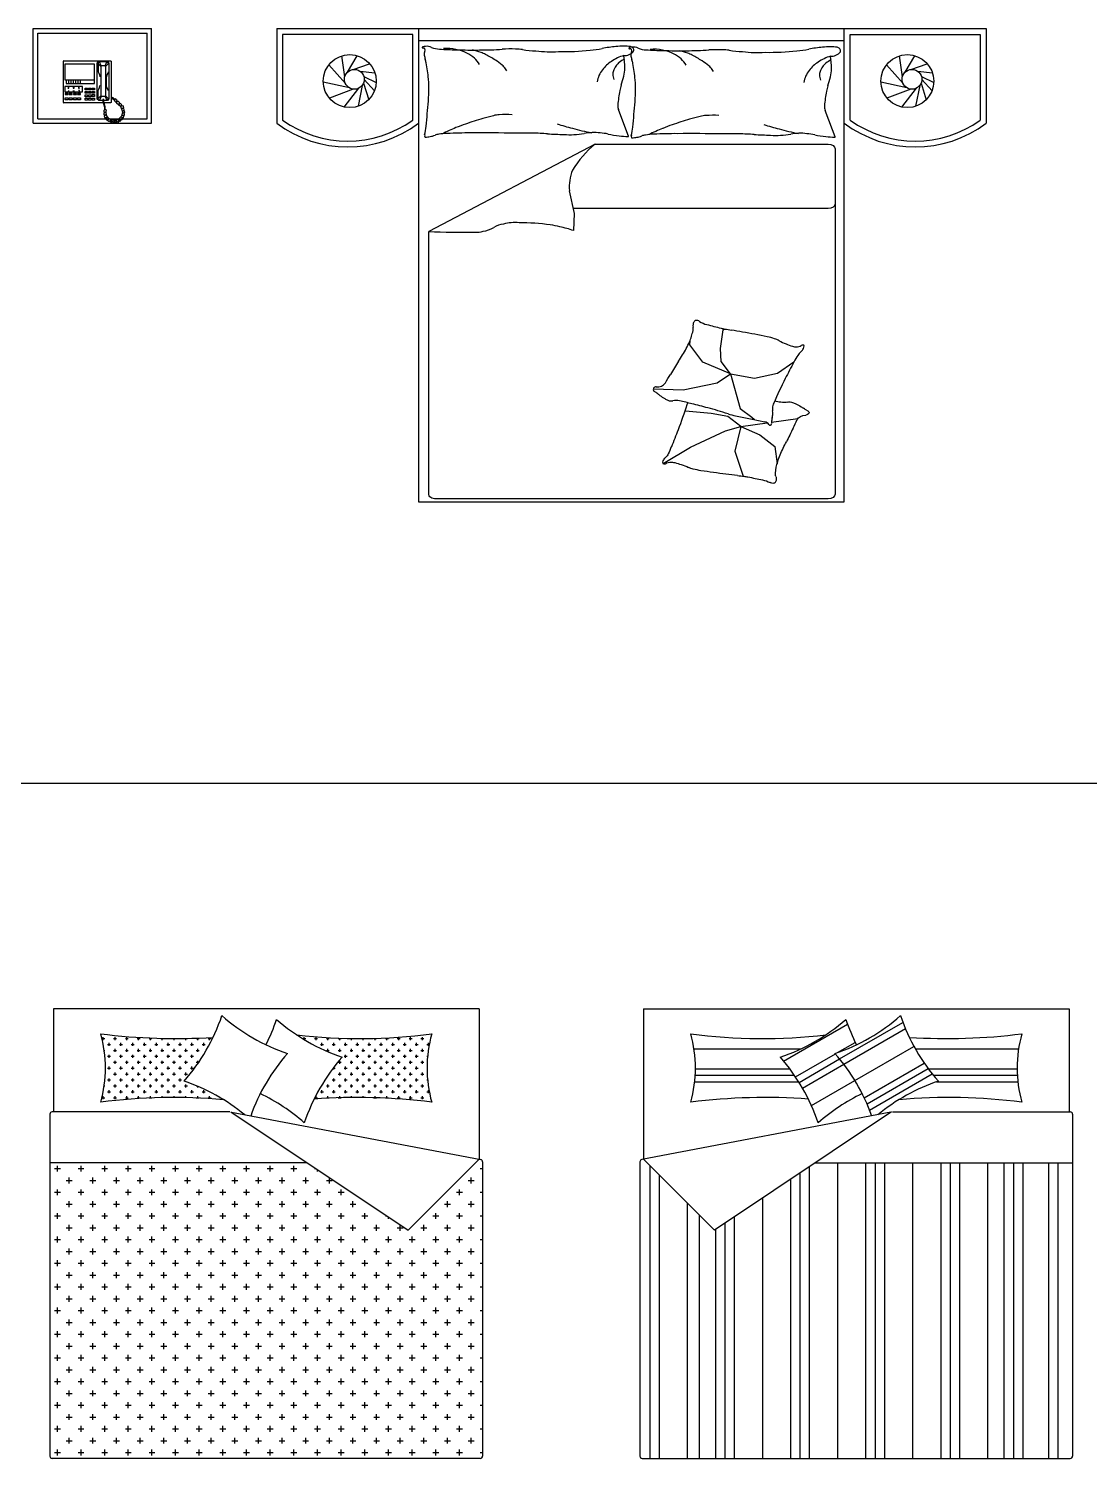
# Model space of a CAD drawing. Header units: inches. Extents: x 6.7 to 49.2, y 11 to 35.8.
# Drawn here: x 16.39 to 20.87, y 16.91 to 22.95 of the extents above; entities that cross this region are included whole.
import ezdxf

# ---------------------------------------------------------------- set-up
doc = ezdxf.new("R2010")
doc.units = ezdxf.units.IN
doc.header["$MEASUREMENT"] = 0
for name, color, linetype in [('02', 2, 'Continuous'), ('1', 1, 'Continuous'), ('4', 4, 'Continuous'), ('8', 8, 'Continuous')]:
    doc.layers.add(name, color=color, linetype=linetype)

msp = doc.modelspace()

# ---------------------------------------------------------------- hatches: boundary and pattern name
at = {"layer": '8'}
h = msp.add_hatch(dxfattribs=at)
h.set_pattern_fill('CROSS', color=256, scale=0.1, style=0)
h.set_pattern_definition([(0, (120.995242, -37.968616), (0.025, 0.025), [0.0125, -0.0375]), (90, (121.001492, -37.974866), (-0.025, 0.025), [0.0125, -0.0375])])
h.paths.add_polyline_path([(17.1663, 18.6865, -0.047361), (16.6909, 18.7015, -0.138565), (16.6909, 18.4122, -0.054122), (17.2104, 18.4231, 0.057161), (17.0436, 18.5012, 0.069078)])
h.paths.add_polyline_path([(18.0909, 18.7015, -0.062177), (17.5195, 18.6971, 0.066626), (17.7119, 18.6025, 0.066299), (17.5931, 18.4253, -0.050779), (18.0909, 18.4122, -0.138565)])
h = msp.add_hatch(dxfattribs=at)
h.set_pattern_fill('CROSS', color=256, scale=0.2, style=0)
h.set_pattern_definition([(0, (120.99524, -37.968616), (0.05, 0.05), [0.025, -0.075]), (90, (121.00774, -37.981116), (-0.05, 0.05), [0.025, -0.075])])
h.paths.add_polyline_path([(18.3059, 18.1602, 0.354665), (18.2979, 18.17), (18.2907, 18.1714), (17.9909, 17.8715), (17.5634, 18.1565), (16.4909, 18.1565), (16.4909, 16.9065), (18.2959, 16.9065, 0.414214), (18.3059, 16.9165)])

# ---------------------------------------------------------------- linework, layer by layer
at = {"layer": '02'}
for p, q in [((16.406, 22.5511), (16.406, 22.9511)), ((16.406, 22.9511), (16.906, 22.9511)), ((16.425, 22.9321), (16.887, 22.9321)), ((16.425, 22.5701), (16.425, 22.9321)), ((16.887, 22.5701), (16.887, 22.9321)), ((16.906, 22.5511), (16.906, 22.9511)), ((17.4353, 22.9511), (20.4353, 22.9511)), ((17.4353, 22.9511), (17.4353, 22.5514)), ((18.0103, 22.9261), (17.4603, 22.9261)), ((17.4603, 22.9261), (17.4603, 22.564)), ((18.0103, 22.564), (18.0103, 22.9261)), ((18.0353, 22.9511), (18.0353, 20.9511)), ((19.8353, 20.9511), (19.8353, 22.9511)), ((19.8603, 22.9261), (20.4103, 22.9261)), ((19.8603, 22.564), (19.8603, 22.9261)), ((20.4103, 22.9261), (20.4103, 22.564)), ((20.4353, 22.9511), (20.4353, 22.5514)), ((19.8353, 22.8987), (18.0353, 22.8987)), ((16.5344, 22.8152), (16.5319, 22.8127)), ((16.5319, 22.8127), (16.5319, 22.6392)), ((16.5344, 22.8152), (16.7331, 22.8152)), ((16.5395, 22.8013), (16.5395, 22.7347)), ((16.6652, 22.8013), (16.5395, 22.8013)), ((16.6652, 22.7196), (16.6652, 22.8013)), ((16.6765, 22.8051), (16.6815, 22.8114)), ((16.6765, 22.653), (16.6765, 22.8051)), ((16.6815, 22.8076), (16.6803, 22.8026)), ((16.6803, 22.8026), (16.6916, 22.7913)), ((16.6803, 22.8026), (16.6803, 22.7687)), ((16.6815, 22.8114), (16.7192, 22.8114)), ((16.6866, 22.8101), (16.6815, 22.8076)), ((16.6928, 22.7938), (16.6866, 22.8101)), ((16.6916, 22.7913), (16.6928, 22.7938)), ((16.6916, 22.7913), (16.6916, 22.6668)), ((16.7104, 22.7938), (16.6928, 22.7938)), ((16.7104, 22.7938), (16.7167, 22.8101)), ((16.7117, 22.7913), (16.7104, 22.7938)), ((16.723, 22.8026), (16.7117, 22.7913)), ((16.7117, 22.7913), (16.7117, 22.6668)), ((16.7167, 22.8101), (16.7218, 22.8076)), ((16.7192, 22.8114), (16.7255, 22.8051)), ((16.7218, 22.8076), (16.723, 22.8026)), ((16.7255, 22.8051), (16.7255, 22.6542)), ((16.7331, 22.8152), (16.7356, 22.8127)), ((16.7356, 22.8127), (16.7356, 22.6392)), ((17.7257, 22.7188), (17.6561, 22.7983)), ((17.723, 22.7474), (17.7112, 22.836)), ((17.7342, 22.7667), (17.7755, 22.8364)), ((17.7589, 22.7785), (17.8282, 22.8028)), ((20.0836, 22.7188), (20.014, 22.7983)), ((20.0809, 22.7474), (20.0691, 22.836)), ((20.0921, 22.7667), (20.1334, 22.8364)), ((20.1168, 22.7785), (20.1861, 22.8028)), ((16.5395, 22.7347), (16.6652, 22.7347)), ((16.5445, 22.7322), (16.5445, 22.7196)), ((16.5545, 22.7322), (16.5545, 22.7196)), ((16.5646, 22.7322), (16.5646, 22.7196)), ((16.5747, 22.7322), (16.5747, 22.7196)), ((16.5847, 22.7322), (16.5847, 22.7196)), ((16.5948, 22.7322), (16.5948, 22.7196)), ((16.6048, 22.7322), (16.6048, 22.7196)), ((16.6803, 22.7687), (16.6828, 22.7624)), ((16.6828, 22.7624), (16.6866, 22.7561)), ((16.6866, 22.7561), (16.6878, 22.7473)), ((16.7167, 22.7561), (16.7155, 22.7473)), ((16.7155, 22.7108), (16.7155, 22.7473)), ((16.7205, 22.7624), (16.7167, 22.7561)), ((16.723, 22.7687), (16.7205, 22.7624)), ((17.7879, 22.771), (17.8505, 22.7636)), ((17.8039, 22.7485), (17.8559, 22.7237)), ((17.8056, 22.7352), (17.8484, 22.6878)), ((20.1458, 22.771), (20.2084, 22.7636)), ((20.1618, 22.7485), (20.2138, 22.7237)), ((20.1635, 22.7352), (20.2063, 22.6878)), ((16.5395, 22.7058), (16.5395, 22.6832)), ((16.6136, 22.7058), (16.5395, 22.7058)), ((16.5395, 22.6832), (16.6136, 22.6832)), ((16.5407, 22.6769), (16.5407, 22.6718)), ((16.5533, 22.6769), (16.5407, 22.6769)), ((16.5407, 22.6718), (16.5533, 22.6718)), ((16.5445, 22.7196), (16.6652, 22.7196)), ((16.5558, 22.7033), (16.552, 22.7033)), ((16.552, 22.6995), (16.5558, 22.6995)), ((16.552, 22.6857), (16.5558, 22.6857)), ((16.5533, 22.6718), (16.5533, 22.6769)), ((16.5558, 22.6995), (16.5558, 22.7033)), ((16.5558, 22.6857), (16.5558, 22.6894)), ((16.5583, 22.6769), (16.5583, 22.6718)), ((16.5709, 22.6769), (16.5583, 22.6769)), ((16.5583, 22.6718), (16.5709, 22.6718)), ((16.5709, 22.6718), (16.5709, 22.6769)), ((16.5747, 22.7033), (16.5747, 22.6995)), ((16.5784, 22.7033), (16.5747, 22.7033)), ((16.5747, 22.6995), (16.5784, 22.6995)), ((16.5747, 22.6894), (16.5747, 22.6857)), ((16.5747, 22.6857), (16.5784, 22.6857)), ((16.5759, 22.6769), (16.5759, 22.6718)), ((16.5885, 22.6769), (16.5759, 22.6769)), ((16.5759, 22.6718), (16.5885, 22.6718)), ((16.5784, 22.6995), (16.5784, 22.7033)), ((16.5784, 22.6857), (16.5784, 22.6894)), ((16.5885, 22.6718), (16.5885, 22.6769)), ((16.5935, 22.6769), (16.5935, 22.6718)), ((16.6061, 22.6769), (16.5935, 22.6769)), ((16.5935, 22.6718), (16.6061, 22.6718)), ((16.6011, 22.7033), (16.5973, 22.7033)), ((16.5973, 22.7033), (16.5973, 22.6995)), ((16.5973, 22.6995), (16.6011, 22.6995)), ((16.6011, 22.6894), (16.5973, 22.6894)), ((16.6011, 22.6857), (16.6011, 22.6894)), ((16.6061, 22.6718), (16.6061, 22.6769)), ((16.6136, 22.6832), (16.6136, 22.7058)), ((16.6249, 22.692), (16.6249, 22.6995)), ((16.6249, 22.6995), (16.635, 22.6995)), ((16.635, 22.692), (16.6249, 22.692)), ((16.6249, 22.6781), (16.6249, 22.6857)), ((16.6249, 22.6857), (16.635, 22.6857)), ((16.635, 22.6781), (16.6249, 22.6781)), ((16.6249, 22.663), (16.6249, 22.6706)), ((16.6249, 22.6706), (16.635, 22.6706)), ((16.635, 22.6995), (16.635, 22.692)), ((16.635, 22.6857), (16.635, 22.6781)), ((16.635, 22.6706), (16.635, 22.663)), ((16.64, 22.692), (16.64, 22.6995)), ((16.64, 22.6995), (16.6501, 22.6995)), ((16.6501, 22.692), (16.64, 22.692)), ((16.64, 22.6781), (16.64, 22.6857)), ((16.64, 22.6857), (16.6501, 22.6857)), ((16.6501, 22.6781), (16.64, 22.6781)), ((16.64, 22.663), (16.64, 22.6706)), ((16.64, 22.6706), (16.6501, 22.6706)), ((16.6501, 22.6995), (16.6501, 22.692)), ((16.6501, 22.6857), (16.6501, 22.6781)), ((16.6501, 22.6706), (16.6501, 22.663)), ((16.6551, 22.692), (16.6551, 22.6995)), ((16.6551, 22.6995), (16.6652, 22.6995)), ((16.6652, 22.692), (16.6551, 22.692)), ((16.6551, 22.6781), (16.6551, 22.6857)), ((16.6551, 22.6857), (16.6652, 22.6857)), ((16.6652, 22.6781), (16.6551, 22.6781)), ((16.6551, 22.6718), (16.6652, 22.6718)), ((16.6551, 22.6643), (16.6551, 22.6718)), ((16.6652, 22.6995), (16.6652, 22.692)), ((16.6652, 22.6857), (16.6652, 22.6781)), ((16.6652, 22.6718), (16.6652, 22.6643)), ((16.6803, 22.6894), (16.6828, 22.6957)), ((16.6803, 22.6555), (16.6803, 22.6894)), ((16.6828, 22.6957), (16.6866, 22.702)), ((16.6866, 22.702), (16.6878, 22.7108)), ((16.7167, 22.702), (16.7155, 22.7108)), ((16.7205, 22.6957), (16.7167, 22.702)), ((16.723, 22.6894), (16.7205, 22.6957)), ((17.7424, 22.7005), (17.632, 22.7253)), ((17.7585, 22.6951), (17.6578, 22.6574)), ((17.7809, 22.6993), (17.7195, 22.6196)), ((17.7968, 22.711), (17.7791, 22.6225)), ((17.8023, 22.7204), (17.8241, 22.6506)), ((20.1003, 22.7005), (19.9899, 22.7253)), ((20.1163, 22.6951), (20.0157, 22.6574)), ((20.1388, 22.6993), (20.0774, 22.6196)), ((20.1547, 22.711), (20.137, 22.6225)), ((20.1602, 22.7204), (20.182, 22.6506)), ((16.5319, 22.6392), (16.5344, 22.6366)), ((16.7016, 22.6366), (16.5344, 22.6366)), ((16.5407, 22.658), (16.5533, 22.658)), ((16.5407, 22.6505), (16.5407, 22.658)), ((16.5533, 22.6505), (16.5407, 22.6505)), ((16.5533, 22.658), (16.5533, 22.6505)), ((16.5583, 22.658), (16.5709, 22.658)), ((16.5583, 22.6505), (16.5583, 22.658)), ((16.5709, 22.6505), (16.5583, 22.6505)), ((16.5709, 22.658), (16.5709, 22.6505)), ((16.5759, 22.658), (16.5885, 22.658)), ((16.5759, 22.6505), (16.5759, 22.658)), ((16.5885, 22.6505), (16.5759, 22.6505)), ((16.5885, 22.658), (16.5885, 22.6505)), ((16.5935, 22.6505), (16.5935, 22.658)), ((16.5935, 22.658), (16.6061, 22.658)), ((16.6061, 22.6505), (16.5935, 22.6505)), ((16.6061, 22.658), (16.6061, 22.6505)), ((16.635, 22.663), (16.6249, 22.663)), ((16.6249, 22.6492), (16.6249, 22.6568)), ((16.6249, 22.6568), (16.635, 22.6568)), ((16.635, 22.6492), (16.6249, 22.6492)), ((16.635, 22.6568), (16.635, 22.6492)), ((16.6501, 22.663), (16.64, 22.663)), ((16.64, 22.6492), (16.64, 22.6568)), ((16.64, 22.6568), (16.6501, 22.6568)), ((16.6501, 22.6492), (16.64, 22.6492)), ((16.6501, 22.6568), (16.6501, 22.6492)), ((16.6652, 22.6643), (16.6551, 22.6643)), ((16.6551, 22.6568), (16.6652, 22.6568)), ((16.6551, 22.6492), (16.6551, 22.6568)), ((16.6652, 22.6492), (16.6551, 22.6492)), ((16.6652, 22.6568), (16.6652, 22.6492)), ((16.6828, 22.6467), (16.6765, 22.653)), ((16.6803, 22.6555), (16.6916, 22.6668)), ((16.6815, 22.6505), (16.6803, 22.6555)), ((16.6866, 22.648), (16.6815, 22.6505)), ((16.7005, 22.6467), (16.6828, 22.6467)), ((16.6928, 22.6643), (16.6866, 22.648)), ((16.6916, 22.6668), (16.6928, 22.6643)), ((16.7104, 22.6643), (16.6928, 22.6643)), ((16.7004, 22.6517), (16.7006, 22.6409)), ((16.7042, 22.6517), (16.7004, 22.6517)), ((16.7006, 22.6409), (16.7036, 22.6282)), ((16.7036, 22.6282), (16.7067, 22.6162)), ((16.7049, 22.6417), (16.7042, 22.6517)), ((16.7072, 22.608), (16.7044, 22.6052)), ((16.7192, 22.6467), (16.7045, 22.6467)), ((16.7067, 22.6335), (16.7049, 22.6417)), ((16.7331, 22.6366), (16.706, 22.6366)), ((16.7067, 22.6162), (16.7064, 22.6096)), ((16.7064, 22.6096), (16.7072, 22.608)), ((16.7097, 22.6215), (16.7067, 22.6335)), ((16.7105, 22.6154), (16.7097, 22.6215)), ((16.7102, 22.6088), (16.7105, 22.6154)), ((16.7148, 22.6055), (16.7102, 22.6088)), ((16.7117, 22.6668), (16.7104, 22.6643)), ((16.7104, 22.6643), (16.7167, 22.648)), ((16.723, 22.6555), (16.7117, 22.6668)), ((16.7167, 22.648), (16.7218, 22.6505)), ((16.7255, 22.6542), (16.7192, 22.6467)), ((16.7218, 22.6505), (16.723, 22.6555)), ((16.7356, 22.6392), (16.7331, 22.6366)), ((16.7431, 22.659), (16.7356, 22.6618)), ((16.7356, 22.6568), (16.7411, 22.6552)), ((16.7411, 22.6552), (16.7462, 22.6512)), ((16.7467, 22.6554), (16.7431, 22.659)), ((16.7462, 22.6512), (16.7476, 22.6495)), ((16.7493, 22.653), (16.7467, 22.6554)), ((16.7476, 22.6495), (16.7502, 22.6497)), ((16.7502, 22.6497), (16.7476, 22.647)), ((16.7476, 22.647), (16.7578, 22.6379)), ((16.754, 22.6548), (16.7493, 22.653)), ((16.7562, 22.6526), (16.754, 22.6548)), ((16.7544, 22.6488), (16.7562, 22.6526)), ((16.7575, 22.6512), (16.7544, 22.6488)), ((16.7609, 22.6477), (16.7575, 22.6512)), ((16.7578, 22.6379), (16.7744, 22.6237)), ((16.7582, 22.6404), (16.7609, 22.6477)), ((16.7651, 22.6439), (16.7582, 22.6404)), ((16.7708, 22.6384), (16.7651, 22.6439)), ((16.7695, 22.6304), (16.7708, 22.6384)), ((16.7752, 22.6339), (16.7695, 22.6304)), ((16.7746, 22.6233), (16.783, 22.5994)), ((16.7801, 22.6288), (16.7752, 22.6339)), ((16.7781, 22.6233), (16.7801, 22.6288)), ((16.7858, 22.6241), (16.7782, 22.6233)), ((16.7807, 22.6136), (16.7881, 22.6164)), ((16.7889, 22.6139), (16.7807, 22.6136)), ((16.7853, 22.603), (16.7906, 22.608)), ((16.7881, 22.6164), (16.7858, 22.6241)), ((16.7906, 22.608), (16.7889, 22.6139)), ((18.9112, 22.5259), (18.8802, 22.6085)), ((16.406, 22.5511), (16.906, 22.5511)), ((16.425, 22.5701), (16.887, 22.5701)), ((16.7044, 22.6052), (16.7039, 22.5991)), ((16.7039, 22.5991), (16.7112, 22.5979)), ((16.7112, 22.5979), (16.7041, 22.5935)), ((16.7041, 22.5935), (16.7046, 22.5867)), ((16.7046, 22.5867), (16.7128, 22.5859)), ((16.7128, 22.5859), (16.7057, 22.5803)), ((16.7057, 22.5803), (16.709, 22.5744)), ((16.709, 22.5744), (16.7166, 22.576)), ((16.7166, 22.576), (16.713, 22.5688)), ((16.713, 22.5688), (16.7168, 22.5643)), ((16.7138, 22.5996), (16.7148, 22.6055)), ((16.7151, 22.5836), (16.7138, 22.5996)), ((16.7247, 22.5714), (16.7151, 22.5836)), ((16.7168, 22.5643), (16.7227, 22.5686)), ((16.7227, 22.5686), (16.7217, 22.5617)), ((16.7217, 22.5617), (16.7265, 22.5587)), ((16.7382, 22.5643), (16.7247, 22.5714)), ((16.7265, 22.5587), (16.7326, 22.5637)), ((16.7326, 22.5637), (16.7319, 22.5553)), ((16.7319, 22.5553), (16.7372, 22.5538)), ((16.7372, 22.5538), (16.7405, 22.5607)), ((16.7535, 22.563), (16.7382, 22.5643)), ((16.7405, 22.5607), (16.7436, 22.5538)), ((16.7436, 22.5538), (16.7479, 22.5533)), ((16.7479, 22.5533), (16.7497, 22.5607)), ((16.7497, 22.5607), (16.7525, 22.5525)), ((16.7525, 22.5525), (16.7573, 22.5538)), ((16.7682, 22.5693), (16.7535, 22.563)), ((16.7573, 22.5538), (16.7576, 22.5607)), ((16.7576, 22.5607), (16.7634, 22.5556)), ((16.7634, 22.5556), (16.7675, 22.5576)), ((16.7675, 22.5576), (16.7667, 22.5653)), ((16.7667, 22.5653), (16.7721, 22.5587)), ((16.7794, 22.5803), (16.7682, 22.5693)), ((16.7721, 22.5587), (16.7761, 22.5622)), ((16.7761, 22.5622), (16.7731, 22.5691)), ((16.7731, 22.5691), (16.7802, 22.566)), ((16.783, 22.5994), (16.7794, 22.5803)), ((16.7799, 22.576), (16.7873, 22.5737)), ((16.7835, 22.5691), (16.7799, 22.576)), ((16.7802, 22.566), (16.7835, 22.5691)), ((16.7894, 22.5788), (16.7833, 22.5856)), ((16.7833, 22.5856), (16.7911, 22.5854)), ((16.7922, 22.603), (16.7853, 22.603)), ((16.7855, 22.5943), (16.7934, 22.5966)), ((16.7922, 22.5905), (16.7855, 22.5943)), ((16.7873, 22.5737), (16.7894, 22.5788)), ((16.7911, 22.5854), (16.7922, 22.5905)), ((16.7934, 22.5966), (16.7922, 22.603)), ((19.7852, 22.5229), (19.7542, 22.6055)), ((18.9225, 22.4959), (18.9112, 22.5259)), ((19.7964, 22.4929), (19.7852, 22.5229)), ((18.7814, 22.4625), (18.078, 22.0928)), ((18.7814, 22.4625), (19.7666, 22.4625)), ((19.7966, 22.4425), (19.7966, 20.9832)), ((18.6726, 22.2649), (18.693, 22.1695)), ((19.7666, 22.1899), (18.6887, 22.1899)), ((18.693, 22.1695), (18.6904, 22.097)), ((18.078, 20.9832), (18.078, 22.0928)), ((19.3122, 21.5987), (19.3229, 21.678)), ((19.3229, 21.678), (19.3303, 21.6811)), ((19.182, 21.6136), (19.1837, 21.633)), ((19.2366, 21.5407), (19.182, 21.6136)), ((19.3149, 21.5436), (19.3122, 21.5987)), ((19.3545, 21.492), (19.2366, 21.5407)), ((19.3545, 21.492), (19.3149, 21.5436)), ((19.5529, 21.4947), (19.6223, 21.5416)), ((19.2973, 21.4529), (19.3545, 21.492)), ((19.3545, 21.492), (19.3956, 21.3451)), ((19.3545, 21.492), (19.4563, 21.4728)), ((19.4563, 21.4728), (19.5529, 21.4947)), ((19.0292, 21.4283), (19.1539, 21.4242)), ((19.1539, 21.4242), (19.2973, 21.4529)), ((19.3956, 21.3451), (19.4438, 21.3078)), ((19.2723, 21.3235), (19.164, 21.3334)), ((19.3428, 21.3116), (19.2723, 21.3235)), ((19.3981, 21.2687), (19.3428, 21.3116)), ((19.3758, 21.3141), (19.4454, 21.2995)), ((19.3981, 21.2687), (19.5095, 21.2843)), ((19.4438, 21.3078), (19.4553, 21.2987)), ((19.4454, 21.2995), (19.4991, 21.2883)), ((19.5269, 21.2867), (19.6388, 21.3025)), ((19.1853, 21.1822), (19.3337, 21.2508)), ((19.3337, 21.2508), (19.3981, 21.2687)), ((19.3981, 21.2687), (19.3731, 21.1641)), ((19.3981, 21.2687), (19.4786, 21.2335)), ((19.4786, 21.2335), (19.5418, 21.1846)), ((19.0689, 21.1122), (19.1853, 21.1822)), ((19.3731, 21.1641), (19.4079, 21.0588)), ((19.5418, 21.1846), (19.5511, 21.1105)), ((18.0353, 20.9511), (19.8353, 20.9511)), ((19.7666, 20.9632), (18.108, 20.9632)), ((19.5786, 18.5865), (19.849, 18.7426)), ((19.8157, 18.5951), (20.0834, 18.7496)), ((19.8331, 18.5731), (20.0938, 18.7235)), ((19.1998, 18.6374), (19.6518, 18.6374)), ((19.8072, 18.6222), (19.8818, 18.6653)), ((19.8802, 18.504), (20.13, 18.6482)), ((20.136, 18.6374), (20.572, 18.6374)), ((19.6291, 18.5194), (19.7975, 18.6166)), ((19.6442, 18.4961), (19.8157, 18.5951)), ((19.6585, 18.4723), (19.8331, 18.5731)), ((19.9198, 18.4306), (20.1737, 18.5772)), ((19.2027, 18.4985), (19.6427, 18.4985)), ((19.205, 18.5263), (19.6244, 18.5263)), ((19.2059, 18.5541), (19.6044, 18.5541)), ((19.6965, 18.3979), (19.8802, 18.504)), ((19.9314, 18.4052), (20.19, 18.5545)), ((19.9421, 18.3793), (20.207, 18.5323)), ((20.1903, 18.5541), (20.5658, 18.5541)), ((20.2119, 18.5263), (20.5667, 18.5263)), ((20.2251, 18.4985), (20.569, 18.4985)), ((19.0141, 16.9065), (19.0141, 18.1432)), ((19.6888, 16.9065), (19.6888, 18.1401)), ((19.8079, 16.9065), (19.8079, 18.1565)), ((19.9269, 16.9065), (19.9269, 18.1565)), ((19.9666, 16.9065), (19.9666, 18.1565)), ((20.0063, 16.9065), (20.0063, 18.1565)), ((20.1254, 16.9065), (20.1254, 18.1565)), ((20.2444, 16.9065), (20.2444, 18.1565)), ((20.2841, 16.9065), (20.2841, 18.1565)), ((20.3238, 16.9065), (20.3238, 18.1565)), ((20.4429, 16.9065), (20.4429, 18.1565)), ((20.5119, 16.9065), (20.5119, 18.1565)), ((20.5516, 16.9065), (20.5516, 18.1565)), ((20.5913, 16.9065), (20.5913, 18.1565)), ((20.7, 16.9065), (20.7, 18.1565)), ((20.7397, 16.9065), (20.7397, 18.1565)), ((19.0538, 16.9065), (19.0538, 18.1035)), ((19.6094, 16.9065), (19.6094, 18.0872)), ((19.6491, 16.9065), (19.6491, 18.1136)), ((19.1729, 16.9065), (19.1729, 17.9845)), ((19.4904, 16.9065), (19.4904, 18.0078)), ((19.2229, 16.9065), (19.2229, 17.9345)), ((19.3316, 16.9065), (19.3316, 17.902)), ((19.3713, 16.9065), (19.3713, 17.9284)), ((19.2919, 16.9065), (19.2919, 17.8755))]:
    msp.add_line(p, q, dxfattribs=at)
for centre, radius in [((17.744, 22.7289), 0.112), ((20.1019, 22.7289), 0.112), ((17.7636, 22.7367), 0.042), ((20.1215, 22.7367), 0.042)]:
    msp.add_circle(centre, radius, dxfattribs=at)
for centre, radius, start, end in [((18.0541, 22.8697), 0.00433, 100.40063, 149.04836), ((18.0533, 22.8716), 0.00288, 171.94667, 293.4037), ((18.0645, 22.8386), 0.0371, 90.03815, 107.52392), ((18.0565, 22.8633), 0.00601, 30.4863, 110.38896), ((18.0918, 22.841), 0.0331, 155.31229, 184.86676), ((18.0472, 22.8604), 0.0156, 338.72136, 22.13275), ((18.0709, 22.8335), 0.0427, 63.65358, 98.60737), ((18.123, 22.9432), 0.0787, 245.11327, 270.50533), ((18.2109, 24.0912), 1.2298, 265.93358, 269.28489), ((18.1565, 22.7188), 0.1484, 76.0104, 96.16152), ((18.1729, 22.7235), 0.1406, 61.90414, 82.05526), ((18.2615, 25.1018), 2.2413, 268.31413, 270.79775), ((18.1862, 22.5353), 0.3344, 70.24175, 76.62105), ((18.3, 24.1697), 1.309, 269.68021, 273.90632), ((18.2672, 22.7496), 0.1054, 61.16408, 72.31306), ((18.4227, 22.4305), 0.4345, 87.08426, 94.42469), ((18.4431, 22.6367), 0.2278, 81.92181, 89.5731), ((18.5781, 23.6449), 0.7895, 262.50255, 266.60573), ((18.5947, 23.366), 0.5131, 262.90734, 273.56497), ((18.649, 23.8764), 1.0228, 268.74422, 276.29107), ((18.7378, 23.2183), 0.3592, 273.72478, 281.92191), ((18.9042, 22.4248), 0.4515, 94.47388, 101.78067), ((18.8985, 22.6354), 0.2413, 88.59664, 97.03383), ((18.9071, 22.8838), 0.0466, 264.62984, 323.64911), ((18.9088, 22.7415), 0.1352, 80.5996, 91.87198), ((18.9281, 22.8667), 0.00433, 100.40063, 149.04836), ((18.9272, 22.8686), 0.00288, 171.94667, 293.4037), ((18.9385, 22.8356), 0.0371, 90.03815, 107.52392), ((18.9305, 22.8603), 0.00601, 30.4863, 110.38896), ((18.9306, 22.8603), 0.0146, 343.62393, 88.93207), ((18.9658, 22.838), 0.0331, 155.31229, 184.86676), ((18.9212, 22.8575), 0.0156, 338.72137, 22.13275), ((18.9449, 22.8305), 0.0427, 63.65358, 98.60737), ((18.9969, 22.9402), 0.0787, 245.11327, 270.50533), ((19.0848, 24.0882), 1.2298, 265.93358, 269.28489), ((19.0305, 22.7158), 0.1484, 76.0104, 96.16152), ((19.0469, 22.7205), 0.1406, 61.90414, 82.05526), ((19.1354, 25.0988), 2.2413, 268.31413, 270.79775), ((19.0601, 22.5323), 0.3344, 70.24175, 76.62105), ((19.1739, 24.1667), 1.309, 269.68021, 273.90632), ((19.2966, 22.4275), 0.4345, 87.08426, 94.42469), ((19.317, 22.6337), 0.2278, 81.92181, 89.5731), ((19.4521, 23.642), 0.7895, 262.50255, 266.60573), ((19.4687, 23.363), 0.5131, 262.90734, 273.56497), ((19.523, 23.8735), 1.0228, 268.74422, 276.29107), ((19.6117, 23.2153), 0.3592, 273.72478, 281.92191), ((19.7781, 22.4218), 0.4515, 94.47388, 101.78067), ((19.7725, 22.6324), 0.2413, 88.59664, 97.03383), ((19.7811, 22.8809), 0.0466, 264.62984, 323.64911), ((19.7828, 22.7385), 0.1352, 80.5996, 91.87198), ((19.8046, 22.8573), 0.0146, 343.62393, 88.93207), ((18.3032, 22.8946), 0.2507, 193.00243, 196.97841), ((17.8701, 22.7627), 0.202, 12.44905, 16.87761), ((17.1641, 22.6403), 0.9183, 6.09931, 10.41146), ((18.1861, 22.7327), 0.1265, 47.48302, 65.22002), ((18.1951, 22.7449), 0.1115, 28.88842, 46.62542), ((18.0818, 22.3875), 0.5121, 57.10742, 62.53036), ((18.2088, 22.579), 0.2824, 50.49242, 57.64597), ((18.3514, 22.7522), 0.058, 39.62544, 50.34361), ((18.2219, 22.651), 0.2224, 33.11962, 38.43362), ((18.9432, 22.6721), 0.1678, 123.43023, 141.12902), ((18.9583, 22.6571), 0.1886, 107.03816, 124.73695), ((19.0074, 22.7012), 0.1655, 145.01051, 148.5507), ((18.9213, 22.7593), 0.0618, 127.27215, 143.35995), ((18.9548, 22.716), 0.1165, 115.19397, 127.487), ((18.4148, 22.771), 0.4927, 1.55233, 7.7847), ((19.1772, 22.8916), 0.2507, 193.00243, 196.97841), ((18.7441, 22.7598), 0.202, 12.44905, 16.87761), ((18.0381, 22.6373), 0.9183, 6.09931, 10.41146), ((19.0601, 22.7297), 0.1265, 47.48302, 65.22002), ((19.069, 22.7419), 0.1115, 28.88842, 46.62542), ((19.1412, 22.7467), 0.1054, 61.16408, 72.31306), ((18.9558, 22.3846), 0.5121, 57.10742, 62.53036), ((19.0827, 22.576), 0.2824, 50.49242, 57.64597), ((19.2254, 22.7492), 0.058, 39.62544, 50.34361), ((19.8172, 22.6691), 0.1678, 123.43023, 141.12902), ((19.8323, 22.6541), 0.1886, 107.03816, 124.73695), ((19.8813, 22.6982), 0.1655, 145.01051, 148.5507), ((19.7953, 22.7563), 0.0618, 127.27215, 143.35995), ((19.8288, 22.713), 0.1165, 115.19397, 127.487), ((19.2887, 22.768), 0.4927, 1.55233, 7.7847), ((17.3999, 22.6929), 0.6788, 358.8007, 3.80254), ((18.9306, 22.6996), 0.1431, 158.19821, 169.08206), ((18.9344, 22.6869), 0.1517, 143.39564, 154.27949), ((18.9129, 22.7548), 0.0571, 156.67888, 175.45878), ((18.9483, 22.7651), 0.0925, 183.59704, 198.28215), ((19.0561, 22.6755), 0.2205, 149.46148, 152.49651), ((18.0317, 22.9821), 0.9017, 342.57204, 345.08605), ((18.7026, 22.7929), 0.2049, 347.91603, 357.6004), ((18.2739, 22.6899), 0.6788, 358.8007, 3.80254), ((19.0958, 22.648), 0.2224, 33.11962, 38.43362), ((19.8046, 22.6966), 0.1431, 158.19821, 169.08206), ((19.8083, 22.6839), 0.1517, 143.39564, 154.27949), ((19.7869, 22.7518), 0.0571, 156.67888, 175.45878), ((19.8223, 22.7621), 0.0925, 183.59704, 198.28215), ((19.93, 22.6726), 0.2205, 149.46148, 152.49651), ((18.9056, 22.9791), 0.9017, 342.57204, 345.08605), ((19.5766, 22.7899), 0.2049, 347.91603, 357.6004), ((16.7136, 22.7455), 1.3667, 355.77549, 357.19736), ((19.5368, 22.5668), 0.6623, 169.35616, 174.69633), ((19.2009, 22.6172), 0.3232, 162.94145, 167.13478), ((17.5875, 22.7425), 1.3667, 355.77549, 357.19736), ((20.4107, 22.5638), 0.6623, 169.35616, 174.69633), ((20.0749, 22.6142), 0.3232, 162.94145, 167.13478), ((4.4588, 23.7616), 13.6634, 354.8619, 355.3118), ((18.9454, 22.6282), 0.0681, 180.14542, 196.8555), ((5.3328, 23.7586), 13.6634, 354.8619, 355.3118), ((19.8194, 22.6252), 0.0681, 180.14542, 196.8555), ((17.7353, 22.9475), 0.4969, 232.85819, 307.14181), ((17.7353, 22.9475), 0.4719, 234.35242, 305.64758), ((18.3663, 22.1314), 0.4366, 107.70629, 113.34278), ((18.8848, 20.6188), 2.0356, 106.48888, 108.66083), ((18.5232, 21.875), 0.7284, 103.61129, 107.26354), ((18.3764, 22.5007), 0.0858, 90.02839, 106.6199), ((18.4048, 22.1795), 0.4081, 86.35687, 93.99484), ((18.9422, 23.5525), 1.0542, 252.26227, 254.08894), ((19.7588, 20.6158), 2.0356, 106.48888, 108.66083), ((19.3972, 21.872), 0.7284, 103.61129, 107.26354), ((19.2503, 22.4977), 0.0858, 90.02839, 106.6199), ((19.2787, 22.1765), 0.4081, 86.35687, 93.99484), ((20.1353, 22.9475), 0.4969, 232.85819, 307.14181), ((20.1353, 22.9475), 0.4719, 234.35242, 305.64758), ((18.0801, 22.499), 0.0194, 171.66935, 198.36547), ((17.7457, 22.5764), 0.3239, 346.6837, 353.1772), ((18.0633, 22.4937), 0.00181, 206.30638, 286.72901), ((18.0564, 22.6215), 0.1297, 273.29026, 282.39102), ((18.0662, 22.6039), 0.1106, 279.36476, 290.42773), ((18.1283, 22.4389), 0.0657, 96.48615, 110.90123), ((18.1592, 22.29), 0.2176, 90.85444, 100.1495), ((18.5711, 21.6133), 0.9936, 112.35091, 116.04222), ((18.2452, 20.7643), 1.7455, 89.6434, 92.93083), ((18.316, 13.9323), 8.5777, 89.14359, 90.40052), ((18.4801, 21.2312), 1.2783, 88.35299, 91.60859), ((18.4721, 20.6869), 1.8227, 86.58517, 88.59313), ((18.7052, 24.6073), 2.1047, 266.6083, 268.47682), ((18.6746, 22.847), 0.3445, 265.78591, 280.09354), ((18.953, 23.5572), 1.0617, 253.59795, 255.42461), ((18.9652, 23.5619), 1.0694, 254.85828, 257.08804), ((18.9787, 23.5667), 1.0772, 256.44226, 258.67202), ((18.7756, 22.2928), 0.2187, 82.7125, 100.70511), ((18.7955, 22.3325), 0.1775, 76.51974, 87.4721), ((18.9132, 22.8357), 0.3393, 257.00012, 264.90243), ((18.934, 22.8991), 0.4045, 262.7653, 268.16646), ((18.9213, 22.4958), 0.00113, 254.38457, 2.51244), ((18.954, 22.496), 0.0194, 171.66935, 198.36547), ((18.6196, 22.5734), 0.3239, 346.6837, 353.1772), ((18.9373, 22.4907), 0.00181, 206.30638, 286.72901), ((18.9304, 22.6185), 0.1297, 273.29026, 282.39102), ((18.9402, 22.6009), 0.1106, 279.36476, 290.42773), ((19.0022, 22.4359), 0.0657, 96.48615, 110.90123), ((19.0332, 22.287), 0.2176, 90.85444, 100.1495), ((19.4451, 21.6103), 0.9936, 112.35091, 116.04222), ((19.1192, 20.7614), 1.7455, 89.6434, 92.93083), ((19.2403, 22.1284), 0.4366, 107.70629, 113.34278), ((19.19, 13.9293), 8.5777, 89.14359, 90.40052), ((19.3541, 21.2282), 1.2783, 88.35299, 91.60859), ((19.3461, 20.6839), 1.8227, 86.58517, 88.59313), ((19.5791, 24.6044), 2.1047, 266.6083, 268.47682), ((19.8162, 23.5495), 1.0542, 252.26227, 254.08894), ((19.5485, 22.844), 0.3445, 265.78591, 280.09354), ((19.827, 23.5542), 1.0617, 253.59795, 255.42461), ((19.8392, 23.559), 1.0694, 254.85828, 257.08804), ((19.8527, 23.5637), 1.0772, 256.44226, 258.67202), ((19.6495, 22.2899), 0.2187, 82.7125, 100.70511), ((19.6694, 22.3295), 0.1775, 76.51974, 87.4721), ((19.7871, 22.8327), 0.3393, 257.00012, 264.90243), ((19.8079, 22.8961), 0.4045, 262.7653, 268.16646), ((19.7953, 22.4928), 0.00113, 254.38456, 2.51244), ((19.0543, 22.1311), 0.4294, 129.47698, 148.97268), ((18.8532, 22.2813), 0.1813, 156.8887, 185.17312), ((18.4078, 22.0193), 0.1065, 97.34273, 121.01274), ((18.4448, 21.9126), 0.2183, 85.9028, 103.40757), ((18.4644, 21.2719), 0.8584, 81.46045, 90.2662), ((18.2264, 26.0504), 3.9604, 267.85207, 270.69646), ((18.2782, 22.2057), 0.1155, 268.19785, 284.83632), ((18.2865, 22.2223), 0.13, 279.39097, 300.73427), ((18.567, 21.8684), 0.2536, 75.00737, 84.3607), ((18.5114, 21.577), 0.5499, 71.00454, 77.27392), ((19.2433, 21.6951), 0.0479, 171.697, 188.12535), ((19.2371, 21.6901), 0.043, 145.22904, 163.88055), ((19.2069, 21.7108), 0.00632, 85.86351, 143.21041), ((19.2114, 21.6981), 0.0195, 51.49179, 101.94451), ((19.2711, 21.781), 0.0828, 234.89505, 258.05322), ((18.8526, 21.7568), 0.353, 338.368, 346.49141), ((19.146, 21.6811), 0.0504, 352.21576, 8.2291), ((20.0468, 24.6745), 3.0783, 255.0753, 256.23533), ((19.3672, 21.8876), 0.2098, 255.42284, 259.88787), ((19.4547, 22.3116), 0.6427, 258.83994, 261.31117), ((19.0584, 19.755), 1.9445, 79.72721, 81.14875), ((19.0107, 19.3504), 2.3512, 77.76371, 80.34077), ((19.4671, 21.4254), 0.2268, 71.1073, 79.34119), ((19.5156, 21.5544), 0.0891, 60.16215, 73.78913), ((18.6963, 21.8465), 0.532, 328.84512, 335.58857), ((19.6632, 21.8151), 0.2105, 240.6345, 249.42934), ((19.7367, 21.9842), 0.3948, 248.06435, 252.15205), ((19.6313, 21.6513), 0.0456, 250.00654, 262.25356), ((19.629, 21.624), 0.0183, 257.64367, 274.94319), ((19.6293, 21.6979), 0.0922, 270.79919, 278.47797), ((19.6994, 21.5298), 0.0727, 130.85356, 146.73202), ((19.6426, 21.6223), 0.0156, 271.33446, 314.34788), ((19.6159, 21.6262), 0.0548, 311.02839, 329.26857), ((19.6588, 21.6063), 0.00729, 70.6031, 137.30477), ((19.6611, 21.6087), 0.00439, 15.84091, 88.6117), ((19.6368, 21.6097), 0.0285, 336.20176, 0.49533), ((23.6225, 18.6808), 5.3237, 147.45744, 147.80581), ((14.8407, 24.2844), 5.0936, 327.45846, 327.8146), ((23.4517, 19.4927), 4.343, 151.85049, 152.89555), ((20.2553, 21.195), 0.7216, 148.71725, 151.2955), ((16.7935, 22.8687), 2.6878, 328.23558, 329.11116), ((20.6022, 20.5893), 1.7509, 147.99725, 149.08245), ((21.9605, 20.2866), 2.654, 153.48434, 155.95949), ((19.0386, 21.4251), 0.0111, 82.18155, 214.24065), ((19.0707, 21.4774), 0.0716, 234.78576, 240.09955), ((19.012, 21.3752), 0.0463, 53.5575, 60.15617), ((18.8143, 21.1048), 0.3812, 52.47944, 53.79188), ((19.0457, 21.4747), 0.039, 261.63825, 327.5935), ((19.4469, 21.9287), 0.6575, 232.48451, 233.48331), ((19.1884, 21.5783), 0.2221, 233.28125, 239.58861), ((19.1195, 21.4578), 0.0833, 238.51789, 249.10188), ((19.1024, 21.4037), 0.0269, 241.89608, 285.83883), ((19.1227, 21.3244), 0.055, 73.15565, 103.62105), ((18.9035, 20.2303), 1.1706, 75.77617, 78.4128), ((18.7345, 19.4707), 1.9486, 74.40945, 76.44495), ((18.7968, 19.6163), 1.7917, 72.23104, 75.07866), ((19.6253, 21.3338), 0.0949, 159.03863, 171.92141), ((19.5844, 21.3454), 0.0532, 178.12131, 190.75472), ((19.4219, 21.5574), 0.2476, 251.56608, 259.26657), ((19.4965, 21.2645), 0.0239, 33.06042, 83.6382), ((19.5217, 21.2795), 0.00559, 200.73203, 7.64368), ((19.6836, 21.269), 0.1577, 166.6095, 173.50795), ((19.5541, 21.286), 0.0272, 178.23262, 190.47418), ((19.3894, 21.3388), 0.1446, 346.68178, 353.88412), ((19.4762, 21.3247), 0.0571, 358.67414, 10.86433)]:
    msp.add_arc(centre, radius, start, end, dxfattribs=at)
at = {"layer": '02', "extrusion": (0, 0, -1)}
for centre, major_axis, start_param, end_param in [((19.7666, 22.4425), (0.03, 0), -1.570796, 0), ((19.7666, 22.2099), (0.03, 0), 0, 1.570796), ((15.4757, 21.8765), (-3.774, 0), 3.348268, 3.391468), ((19.0325, 21.3794), (-0.1399, 0), 3.245785, 3.348268), ((19.8439, 22.1543), (-1.2065, 0), -1.339479, -1.316363), ((19.5799, 21.407), (0.055, 0), 1.270392, 1.802113), ((19.6042, 21.3548), (0.0271, 0), 4.411985, 5.17893), ((19.5746, 21.3156), (0.0929, 0), -1.104255, -0.91953), ((19.4726, 21.2264), (0.2611, 0), -0.91953, -0.809446), ((19.106, 20.9699), (-0.7926, 0), 2.332147, 2.349579), ((19.9851, 21.5638), (-0.459, 0), -0.81492, -0.792013), ((19.7075, 21.3675), (0.0542, 0), 2.211505, 2.326673), ((19.625, 21.2938), (-0.0836, 0), 2.211505, 2.304248), ((23.168, 20.527), (-3.7166, 0), 0.301103, 0.316385), ((19.6768, 21.289), (0.043, 0), 3.457977, 4.609114), ((19.6708, 21.3276), (-0.0153, 0), 2.304248, 4.609114), ((13.2093, 22.2622), (-6.1131, 0), 3.391468, 3.409707), ((12.6542, 22.7685), (7.3222, 0), 0.320043, 0.326123), ((17.308, 21.7402), (2.4195, 0), 0.301103, 0.320043), ((18.1353, 21.3599), (1.0045, 0), 0.268115, 0.313113), ((20.2871, 21.0202), (-0.7483, 0), 0.202212, 0.319908), ((26.2272, 19.7082), (-7.006, 0), 0.319908, 0.326123), ((19.1107, 21.1165), (0.0423, 0), 2.989484, 3.413487), ((19.0742, 21.1127), (-0.00532, 0), -1.422199, -0.152109), ((19.1395, 21.1111), (0.0722, 0), 3.413487, 3.731838), ((19.0745, 21.1142), (0.00755, 0), 0.55523, 1.719394), ((19.0006, 21.1732), (-0.095, 0), 3.454706, 3.731838), ((19.0954, 21.1056), (0.017, 0), 3.696823, 4.447549), ((19.1151, 21.057), (-0.0926, 0), 1.305956, 1.439976), ((19.1055, 21.106), (-0.0183, 0), 1.439976, 1.74191), ((19.1005, 21.0871), (-0.0472, 0), 1.74191, 1.95566), ((18.9597, 20.8552), (0.4224, 0), -1.185932, -1.114588), ((19.0432, 20.9687), (-0.2327, 0), 2.027004, 2.180503), ((19.2322, 21.1491), (-0.0972, 0), -1.198925, -0.961089), ((20.0594, 21.0513), (-0.516, 0), 0.060432, 0.202212), ((19.2825, 21.2352), (-0.2358, 0), -1.342634, -1.198925), ((19.7729, 22.6429), (-2.4036, 0), -1.387612, -1.342634), ((19.6953, 22.3638), (1.9778, 0), 1.72917, 1.753981), ((19.2802, 20.6309), (-0.6545, 0), 1.72917, 1.772302), ((19.368, 20.9175), (-0.2157, 0), 1.772302, 1.850231), ((18.5465, 19.0088), (3.1942, 0), -1.291362, -1.271115), ((19.4627, 20.9857), (-0.0906, 0), 1.870477, 2.274664), ((19.4867, 21.0472), (0.0611, 0), 0.067675, 0.393206), ((19.6198, 21.069), (0.0756, 0), 2.922539, 3.202025), ((19.4759, 21.0476), (-0.0718, 0), 2.922539, 3.209268), ((18.108, 20.9832), (0.03, 0), 1.570796, 3.141593), ((19.5344, 21.042), (0.0201, 0), 1.394098, 2.274664), ((19.5367, 21.0333), (0.00697, 0), 0.393206, 1.394098), ((19.7666, 20.9832), (0.03, 0), 0, 1.570796)]:
    msp.add_ellipse(centre, major_axis=major_axis, ratio=0.666668, start_param=start_param, end_param=end_param, dxfattribs=at)
at = {"layer": '1'}
msp.add_line((7.0465, 19.7613), (27.3727, 19.7613), dxfattribs=at)
at = {"layer": '4'}
for p, q in [((18.2909, 18.8065), (16.4909, 18.8065)), ((16.4909, 18.8065), (16.4909, 18.3715)), ((18.2909, 18.8065), (18.2909, 18.1715)), ((18.9859, 18.8065), (20.7859, 18.8065)), ((18.9859, 18.8065), (18.9859, 18.1715)), ((20.7859, 18.8065), (20.7859, 18.3715)), ((16.4759, 18.3615), (16.4759, 16.9165)), ((17.2377, 18.3715), (16.4859, 18.3715)), ((17.2412, 18.3713), (17.9909, 17.8715)), ((17.2439, 18.3708), (18.2979, 18.17)), ((20.0328, 18.3708), (18.9788, 18.17)), ((20.0356, 18.3713), (19.2859, 17.8715)), ((20.039, 18.3715), (20.7909, 18.3715)), ((20.8009, 18.3615), (20.8009, 16.9165)), ((17.5634, 18.1565), (16.4759, 18.1565)), ((18.2909, 18.1715), (17.9909, 17.8715)), ((18.3059, 18.1602), (18.3059, 16.9165)), ((18.9709, 18.1602), (18.9709, 16.9165)), ((18.9859, 18.1715), (19.2859, 17.8715)), ((19.7134, 18.1565), (20.8009, 18.1565)), ((18.2959, 16.9065), (16.4859, 16.9065)), ((18.9809, 16.9065), (20.7909, 16.9065))]:
    msp.add_line(p, q, dxfattribs=at)
for centre, radius, start, end in [((16.4377, 19.0358), 0.808, 318.57881, 341.42119), ((17.7382, 19.3843), 0.808, 228.57881, 251.42119), ((16.6688, 19.0199), 0.808, 333.16886, 341.42119), ((17.9693, 19.3684), 0.808, 228.57881, 251.42119), ((19.3074, 19.3684), 0.808, 288.57881, 311.42119), ((19.5385, 19.3843), 0.808, 288.57881, 311.42119), ((20.6079, 19.0199), 0.808, 198.57881, 206.83114), ((20.839, 19.0358), 0.808, 198.57881, 221.42119), ((17.0075, 21.1982), 2.5167, 262.77167, 273.61785), ((16.179, 18.5569), 0.5319, 344.22212, 15.77788), ((17.7878, 20.9877), 2.3063, 263.31966, 277.55116), ((18.6027, 18.5569), 0.5319, 164.22212, 195.77788), ((19.4889, 20.9877), 2.3063, 262.44884, 276.68034), ((18.674, 18.5569), 0.5319, 344.22212, 15.77788), ((20.2692, 21.1982), 2.5167, 266.38215, 277.22833), ((21.0977, 18.5569), 0.5319, 164.22212, 195.77788), ((18.0867, 18.0838), 0.808, 138.57881, 160.483), ((19.1901, 18.0838), 0.808, 19.517, 41.42119), ((18.3177, 18.0679), 0.808, 138.57881, 161.42119), ((18.959, 18.0679), 0.808, 18.57881, 41.42119), ((16.7862, 17.7354), 0.808, 50.52606, 71.42119), ((20.4905, 17.7354), 0.808, 108.57881, 129.47394), ((17.0173, 17.7195), 0.808, 48.57881, 64.46062), ((20.2594, 17.7195), 0.808, 115.53938, 131.42119), ((17.0005, 16.025), 2.4072, 84.9993, 97.39098), ((17.7779, 15.9743), 2.458, 82.6857, 94.31335), ((19.4988, 15.9743), 2.458, 85.68665, 97.3143), ((20.2762, 16.025), 2.4072, 82.60902, 95.0007), ((16.4859, 18.3615), 0.01, 90, 180), ((20.7909, 18.3615), 0.01, 0, 90), ((18.2959, 18.1602), 0.01, 0, 78.11134), ((18.9809, 18.1602), 0.01, 101.88866, 180), ((16.4859, 16.9165), 0.01, 180, 270), ((18.2959, 16.9165), 0.01, 270, 0), ((18.9809, 16.9165), 0.01, 180, 270), ((20.7909, 16.9165), 0.01, 270, 0)]:
    msp.add_arc(centre, radius, start, end, dxfattribs=at)

doc.saveas('drawing.dxf')
